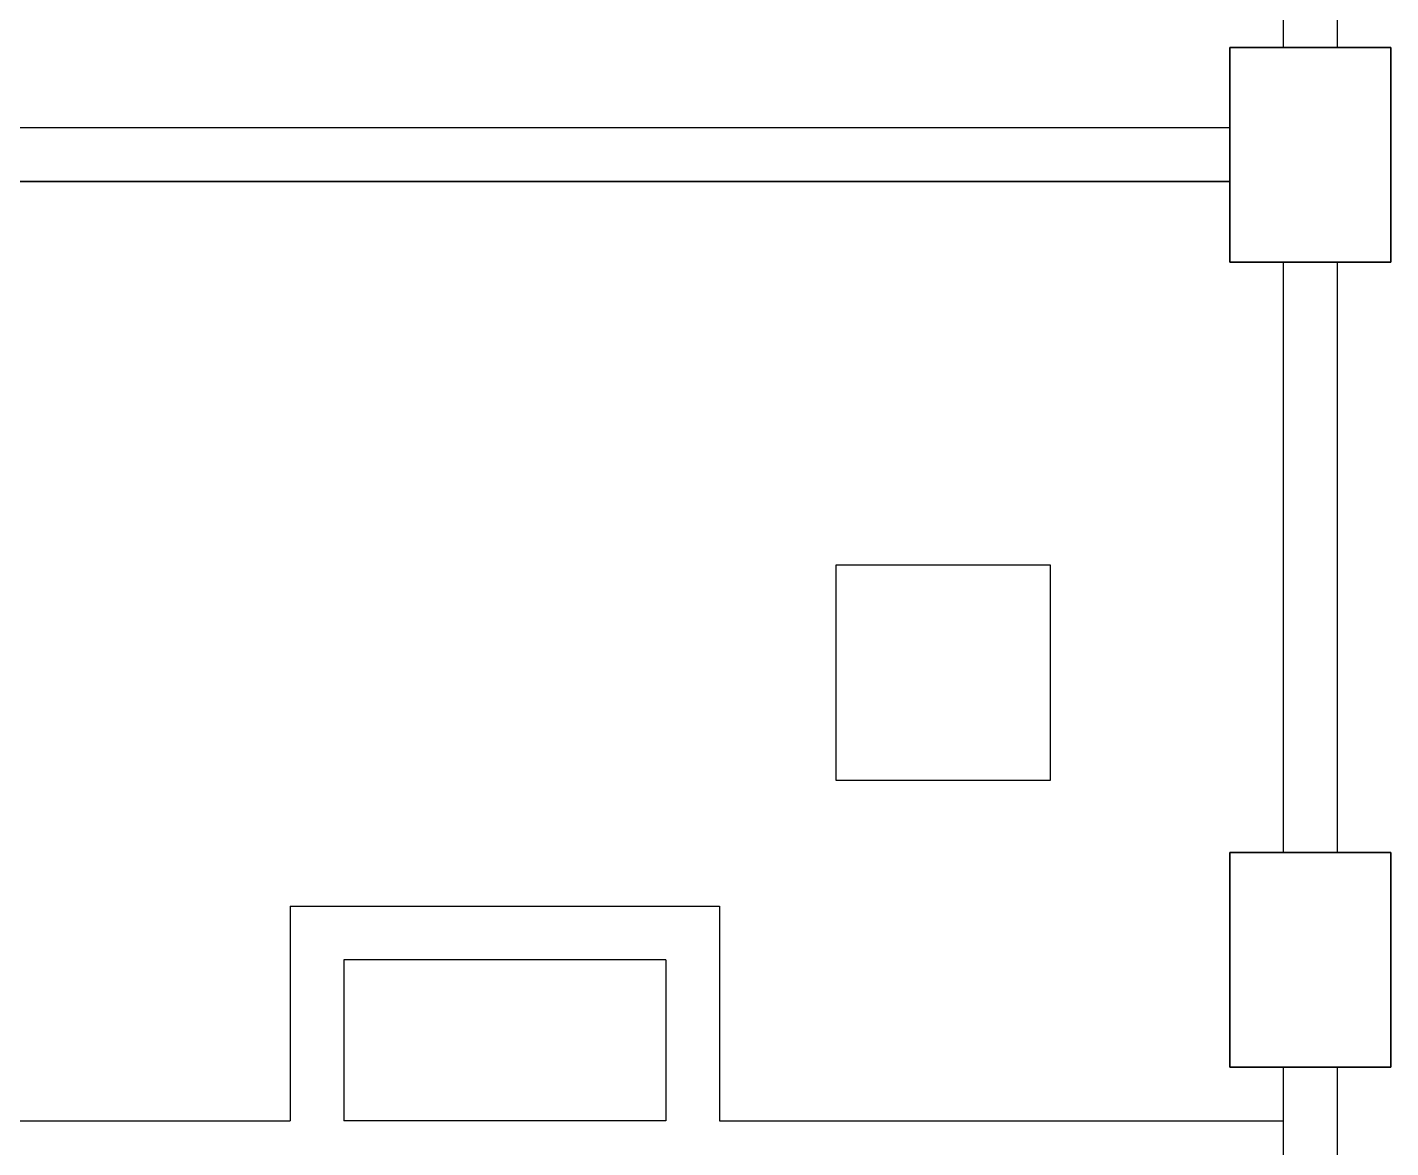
# Model space of a CAD drawing. Extents: x -19 to 297, y 0 to 420.
# Drawn here: x 261.47 to 274.17, y 226.02 to 236.46 of the extents above; entities that cross this region are included whole.
import ezdxf

# ---------------------------------------------------------------- set-up
doc = ezdxf.new("R2010")
doc.units = 0
doc.header["$MEASUREMENT"] = 0
doc.linetypes.add('K5LT_BASIC', pattern=[0])
doc.layers.add('Системный слой', color=7, linetype='Continuous')

# ---------------------------------------------------------------- blocks, each defined once
blk = doc.blocks.new('*U')
at = {"layer": 'Системный слой', "color": 5, "linetype": 'K5LT_BASIC'}
for p, q in [((272.667, 236.269), (272.667, 234.269)), ((274.167, 236.269), (272.667, 236.269)), ((274.167, 234.269), (274.167, 236.269)), ((272.667, 234.269), (274.167, 234.269)), ((270.999, 231.444), (268.999, 231.444)), ((268.999, 231.444), (268.999, 229.444)), ((270.999, 229.444), (270.999, 231.444)), ((268.999, 229.444), (270.999, 229.444)), ((272.667, 228.769), (272.667, 226.769)), ((274.167, 228.769), (272.667, 228.769)), ((274.167, 226.769), (274.167, 228.769)), ((272.667, 226.769), (274.167, 226.769))]:
    blk.add_line(p, q, dxfattribs=at)

msp = doc.modelspace()

# ---------------------------------------------------------------- linework, layer by layer
at = {"layer": 'Системный слой', "color": 5, "linetype": 'K5LT_BASIC'}
for p, q in [((273.167, 236.269), (273.167, 241.769)), ((273.667, 241.769), (273.667, 236.269)), ((272.667, 236.269), (274.167, 236.269)), ((272.667, 236.269), (272.667, 234.269)), ((272.667, 234.269), (272.667, 236.269)), ((272.667, 236.269), (274.167, 236.269)), ((274.167, 236.269), (273.167, 236.269)), ((274.167, 236.269), (274.167, 234.269)), ((274.167, 234.269), (274.167, 236.269)), ((272.667, 235.519), (252.667, 235.519)), ((272.667, 235.519), (259.667, 235.519)), ((274.167, 235.519), (274.167, 234.769)), ((272.667, 235.019), (252.667, 235.019)), ((259.667, 235.019), (272.667, 235.019)), ((274.167, 234.269), (272.667, 234.269)), ((272.667, 234.269), (274.167, 234.269)), ((273.167, 228.769), (273.167, 234.269)), ((273.667, 234.269), (273.667, 228.769)), ((272.667, 228.769), (274.167, 228.769)), ((272.667, 228.769), (272.667, 226.769)), ((272.667, 226.769), (272.667, 228.769)), ((272.667, 228.769), (274.167, 228.769)), ((272.667, 228.769), (272.667, 226.769)), ((272.667, 228.769), (272.667, 226.769)), ((274.167, 228.769), (273.167, 228.769)), ((274.167, 228.769), (274.167, 226.769)), ((274.167, 226.769), (274.167, 228.769)), ((263.917, 228.269), (267.917, 228.269)), ((263.917, 228.269), (263.917, 226.269)), ((267.917, 228.269), (267.917, 226.269)), ((274.167, 228.019), (274.167, 227.269)), ((264.417, 227.769), (264.417, 226.269)), ((267.417, 227.769), (264.417, 227.769)), ((267.417, 227.769), (267.417, 226.269)), ((274.167, 226.769), (272.667, 226.769)), ((272.667, 226.769), (274.167, 226.769)), ((273.167, 221.269), (273.167, 226.769)), ((273.667, 226.769), (273.667, 221.269)), ((259.917, 226.269), (263.917, 226.269)), ((267.417, 226.269), (264.417, 226.269)), ((267.917, 226.269), (273.167, 226.269))]:
    msp.add_line(p, q, dxfattribs=at)

# ---------------------------------------------------------------- block references
at = {"layer": 'Системный слой'}
msp.add_blockref('*U', (0, 0), dxfattribs=at)
msp.add_blockref('*U', (0, 0), dxfattribs=at)
msp.add_blockref('*U', (0, 0), dxfattribs=at)
msp.add_blockref('*U', (0, 0), dxfattribs=at)
msp.add_blockref('*U', (0, 0), dxfattribs=at)
msp.add_blockref('*U', (0, 0), dxfattribs=at)
msp.add_blockref('*U', (0, 0), dxfattribs=at)
msp.add_blockref('*U', (0, 0), dxfattribs=at)
msp.add_blockref('*U', (0, 0), dxfattribs=at)
msp.add_blockref('*U', (0, 0), dxfattribs=at)
msp.add_blockref('*U', (0, 0), dxfattribs=at)
msp.add_blockref('*U', (0, 0), dxfattribs=at)
msp.add_blockref('*U', (0, 0), dxfattribs=at)
msp.add_blockref('*U', (0, 0), dxfattribs=at)
msp.add_blockref('*U', (0, 0), dxfattribs=at)
msp.add_blockref('*U', (0, 0), dxfattribs=at)
msp.add_blockref('*U', (0, 0), dxfattribs=at)
msp.add_blockref('*U', (0, 0), dxfattribs=at)
msp.add_blockref('*U', (0, 0), dxfattribs=at)
msp.add_blockref('*U', (0, 0), dxfattribs=at)
msp.add_blockref('*U', (0, 0), dxfattribs=at)
msp.add_blockref('*U', (0, 0), dxfattribs=at)
msp.add_blockref('*U', (0, 0), dxfattribs=at)
msp.add_blockref('*U', (0, 0), dxfattribs=at)
msp.add_blockref('*U', (0, 0), dxfattribs=at)
msp.add_blockref('*U', (0, 0), dxfattribs=at)
msp.add_blockref('*U', (0, 0), dxfattribs=at)
msp.add_blockref('*U', (0, 0), dxfattribs=at)
msp.add_blockref('*U', (0, 0), dxfattribs=at)
msp.add_blockref('*U', (0, 0), dxfattribs=at)
msp.add_blockref('*U', (0, 0), dxfattribs=at)
msp.add_blockref('*U', (0, 0), dxfattribs=at)
msp.add_blockref('*U', (0, 0), dxfattribs=at)
msp.add_blockref('*U', (0, 0), dxfattribs=at)
msp.add_blockref('*U', (0, 0), dxfattribs=at)
msp.add_blockref('*U', (0, 0), dxfattribs=at)
msp.add_blockref('*U', (0, 0), dxfattribs=at)
msp.add_blockref('*U', (0, 0), dxfattribs=at)
msp.add_blockref('*U', (0, 0), dxfattribs=at)
msp.add_blockref('*U', (0, 0), dxfattribs=at)
msp.add_blockref('*U', (0, 0), dxfattribs=at)
msp.add_blockref('*U', (0, 0), dxfattribs=at)
msp.add_blockref('*U', (0, 0), dxfattribs=at)
msp.add_blockref('*U', (0, 0), dxfattribs=at)
msp.add_blockref('*U', (0, 0), dxfattribs=at)
msp.add_blockref('*U', (0, 0), dxfattribs=at)
msp.add_blockref('*U', (0, 0), dxfattribs=at)
msp.add_blockref('*U', (0, 0), dxfattribs=at)
msp.add_blockref('*U', (0, 0), dxfattribs=at)
msp.add_blockref('*U', (0, 0), dxfattribs=at)
msp.add_blockref('*U', (0, 0), dxfattribs=at)
msp.add_blockref('*U', (0, 0), dxfattribs=at)
msp.add_blockref('*U', (0, 0), dxfattribs=at)
msp.add_blockref('*U', (0, 0), dxfattribs=at)
msp.add_blockref('*U', (0, 0), dxfattribs=at)
msp.add_blockref('*U', (0, 0), dxfattribs=at)
msp.add_blockref('*U', (0, 0), dxfattribs=at)
msp.add_blockref('*U', (0, 0), dxfattribs=at)
msp.add_blockref('*U', (0, 0), dxfattribs=at)
msp.add_blockref('*U', (0, 0), dxfattribs=at)
msp.add_blockref('*U', (0, 0), dxfattribs=at)
msp.add_blockref('*U', (0, 0), dxfattribs=at)
msp.add_blockref('*U', (0, 0), dxfattribs=at)
msp.add_blockref('*U', (0, 0), dxfattribs=at)
msp.add_blockref('*U', (0, 0), dxfattribs=at)
msp.add_blockref('*U', (0, 0), dxfattribs=at)
msp.add_blockref('*U', (0, 0), dxfattribs=at)
msp.add_blockref('*U', (0, 0), dxfattribs=at)
msp.add_blockref('*U', (0, 0), dxfattribs=at)
msp.add_blockref('*U', (0, 0), dxfattribs=at)
msp.add_blockref('*U', (0, 0), dxfattribs=at)
msp.add_blockref('*U', (0, 0), dxfattribs=at)
msp.add_blockref('*U', (0, 0), dxfattribs=at)
msp.add_blockref('*U', (0, 0), dxfattribs=at)
msp.add_blockref('*U', (0, 0), dxfattribs=at)
msp.add_blockref('*U', (0, 0), dxfattribs=at)
msp.add_blockref('*U', (0, 0), dxfattribs=at)
msp.add_blockref('*U', (0, 0), dxfattribs=at)
msp.add_blockref('*U', (0, 0), dxfattribs=at)
msp.add_blockref('*U', (0, 0), dxfattribs=at)
msp.add_blockref('*U', (0, 0), dxfattribs=at)
msp.add_blockref('*U', (0, 0), dxfattribs=at)
msp.add_blockref('*U', (0, 0), dxfattribs=at)
msp.add_blockref('*U', (0, 0), dxfattribs=at)
msp.add_blockref('*U', (0, 0), dxfattribs=at)
msp.add_blockref('*U', (0, 0), dxfattribs=at)
msp.add_blockref('*U', (0, 0), dxfattribs=at)
msp.add_blockref('*U', (0, 0), dxfattribs=at)
msp.add_blockref('*U', (0, 0), dxfattribs=at)
msp.add_blockref('*U', (0, 0), dxfattribs=at)
msp.add_blockref('*U', (0, 0), dxfattribs=at)
msp.add_blockref('*U', (0, 0), dxfattribs=at)
msp.add_blockref('*U', (0, 0), dxfattribs=at)
msp.add_blockref('*U', (0, 0), dxfattribs=at)
msp.add_blockref('*U', (0, 0), dxfattribs=at)
msp.add_blockref('*U', (0, 0), dxfattribs=at)
msp.add_blockref('*U', (0, 0), dxfattribs=at)
msp.add_blockref('*U', (0, 0), dxfattribs=at)
msp.add_blockref('*U', (0, 0), dxfattribs=at)
msp.add_blockref('*U', (0, 0), dxfattribs=at)
msp.add_blockref('*U', (0, 0), dxfattribs=at)
msp.add_blockref('*U', (0, 0), dxfattribs=at)
msp.add_blockref('*U', (0, 0), dxfattribs=at)
msp.add_blockref('*U', (0, 0), dxfattribs=at)
msp.add_blockref('*U', (0, 0), dxfattribs=at)
msp.add_blockref('*U', (0, 0), dxfattribs=at)
msp.add_blockref('*U', (0, 0), dxfattribs=at)
msp.add_blockref('*U', (0, 0), dxfattribs=at)
msp.add_blockref('*U', (0, 0), dxfattribs=at)
msp.add_blockref('*U', (0, 0), dxfattribs=at)
msp.add_blockref('*U', (0, 0), dxfattribs=at)
msp.add_blockref('*U', (0, 0), dxfattribs=at)
msp.add_blockref('*U', (0, 0), dxfattribs=at)
msp.add_blockref('*U', (0, 0), dxfattribs=at)
msp.add_blockref('*U', (0, 0), dxfattribs=at)
msp.add_blockref('*U', (0, 0), dxfattribs=at)
msp.add_blockref('*U', (0, 0), dxfattribs=at)
msp.add_blockref('*U', (0, 0), dxfattribs=at)
msp.add_blockref('*U', (0, 0), dxfattribs=at)
msp.add_blockref('*U', (0, 0), dxfattribs=at)
msp.add_blockref('*U', (0, 0), dxfattribs=at)
msp.add_blockref('*U', (0, 0), dxfattribs=at)
msp.add_blockref('*U', (0, 0), dxfattribs=at)
msp.add_blockref('*U', (0, 0), dxfattribs=at)
msp.add_blockref('*U', (0, 0), dxfattribs=at)
msp.add_blockref('*U', (0, 0), dxfattribs=at)
msp.add_blockref('*U', (0, 0), dxfattribs=at)
msp.add_blockref('*U', (0, 0), dxfattribs=at)
msp.add_blockref('*U', (0, 0), dxfattribs=at)
msp.add_blockref('*U', (0, 0), dxfattribs=at)
msp.add_blockref('*U', (0, 0), dxfattribs=at)
msp.add_blockref('*U', (0, 0), dxfattribs=at)
msp.add_blockref('*U', (0, 0), dxfattribs=at)
msp.add_blockref('*U', (0, 0), dxfattribs=at)
msp.add_blockref('*U', (0, 0), dxfattribs=at)
msp.add_blockref('*U', (0, 0), dxfattribs=at)
msp.add_blockref('*U', (0, 0), dxfattribs=at)
msp.add_blockref('*U', (0, 0), dxfattribs=at)
msp.add_blockref('*U', (0, 0), dxfattribs=at)
msp.add_blockref('*U', (0, 0), dxfattribs=at)
msp.add_blockref('*U', (0, 0), dxfattribs=at)
msp.add_blockref('*U', (0, 0), dxfattribs=at)
msp.add_blockref('*U', (0, 0), dxfattribs=at)
msp.add_blockref('*U', (0, 0), dxfattribs=at)
msp.add_blockref('*U', (0, 0), dxfattribs=at)
msp.add_blockref('*U', (0, 0), dxfattribs=at)
msp.add_blockref('*U', (0, 0), dxfattribs=at)
msp.add_blockref('*U', (0, 0), dxfattribs=at)
msp.add_blockref('*U', (0, 0), dxfattribs=at)
msp.add_blockref('*U', (0, 0), dxfattribs=at)
msp.add_blockref('*U', (0, 0), dxfattribs=at)
msp.add_blockref('*U', (0, 0), dxfattribs=at)
msp.add_blockref('*U', (0, 0), dxfattribs=at)
msp.add_blockref('*U', (0, 0), dxfattribs=at)
msp.add_blockref('*U', (0, 0), dxfattribs=at)
msp.add_blockref('*U', (0, 0), dxfattribs=at)
msp.add_blockref('*U', (0, 0), dxfattribs=at)
msp.add_blockref('*U', (0, 0), dxfattribs=at)
msp.add_blockref('*U', (0, 0), dxfattribs=at)
msp.add_blockref('*U', (0, 0), dxfattribs=at)
msp.add_blockref('*U', (0, 0), dxfattribs=at)
msp.add_blockref('*U', (0, 0), dxfattribs=at)
msp.add_blockref('*U', (0, 0), dxfattribs=at)
msp.add_blockref('*U', (0, 0), dxfattribs=at)
msp.add_blockref('*U', (0, 0), dxfattribs=at)
msp.add_blockref('*U', (0, 0), dxfattribs=at)
msp.add_blockref('*U', (0, 0), dxfattribs=at)
msp.add_blockref('*U', (0, 0), dxfattribs=at)
msp.add_blockref('*U', (0, 0), dxfattribs=at)
msp.add_blockref('*U', (0, 0), dxfattribs=at)
msp.add_blockref('*U', (0, 0), dxfattribs=at)
msp.add_blockref('*U', (0, 0), dxfattribs=at)
msp.add_blockref('*U', (0, 0), dxfattribs=at)
msp.add_blockref('*U', (0, 0), dxfattribs=at)
msp.add_blockref('*U', (0, 0), dxfattribs=at)
msp.add_blockref('*U', (0, 0), dxfattribs=at)
msp.add_blockref('*U', (0, 0), dxfattribs=at)
msp.add_blockref('*U', (0, 0), dxfattribs=at)
msp.add_blockref('*U', (0, 0), dxfattribs=at)
msp.add_blockref('*U', (0, 0), dxfattribs=at)
msp.add_blockref('*U', (0, 0), dxfattribs=at)
msp.add_blockref('*U', (0, 0), dxfattribs=at)
msp.add_blockref('*U', (0, 0), dxfattribs=at)
msp.add_blockref('*U', (0, 0), dxfattribs=at)
msp.add_blockref('*U', (0, 0), dxfattribs=at)
msp.add_blockref('*U', (0, 0), dxfattribs=at)
msp.add_blockref('*U', (0, 0), dxfattribs=at)
msp.add_blockref('*U', (0, 0), dxfattribs=at)
msp.add_blockref('*U', (0, 0), dxfattribs=at)
msp.add_blockref('*U', (0, 0), dxfattribs=at)
msp.add_blockref('*U', (0, 0), dxfattribs=at)
msp.add_blockref('*U', (0, 0), dxfattribs=at)
msp.add_blockref('*U', (0, 0), dxfattribs=at)
msp.add_blockref('*U', (0, 0), dxfattribs=at)
msp.add_blockref('*U', (0, 0), dxfattribs=at)
msp.add_blockref('*U', (0, 0), dxfattribs=at)
msp.add_blockref('*U', (0, 0), dxfattribs=at)
msp.add_blockref('*U', (0, 0), dxfattribs=at)
msp.add_blockref('*U', (0, 0), dxfattribs=at)
msp.add_blockref('*U', (0, 0), dxfattribs=at)
msp.add_blockref('*U', (0, 0), dxfattribs=at)
msp.add_blockref('*U', (0, 0), dxfattribs=at)
msp.add_blockref('*U', (0, 0), dxfattribs=at)
msp.add_blockref('*U', (0, 0), dxfattribs=at)
msp.add_blockref('*U', (0, 0), dxfattribs=at)
msp.add_blockref('*U', (0, 0), dxfattribs=at)
msp.add_blockref('*U', (0, 0), dxfattribs=at)
msp.add_blockref('*U', (0, 0), dxfattribs=at)
msp.add_blockref('*U', (0, 0), dxfattribs=at)
msp.add_blockref('*U', (0, 0), dxfattribs=at)
msp.add_blockref('*U', (0, 0), dxfattribs=at)
msp.add_blockref('*U', (0, 0), dxfattribs=at)
msp.add_blockref('*U', (0, 0), dxfattribs=at)
msp.add_blockref('*U', (0, 0), dxfattribs=at)
msp.add_blockref('*U', (0, 0), dxfattribs=at)
msp.add_blockref('*U', (0, 0), dxfattribs=at)
msp.add_blockref('*U', (0, 0), dxfattribs=at)
msp.add_blockref('*U', (0, 0), dxfattribs=at)
msp.add_blockref('*U', (0, 0), dxfattribs=at)
msp.add_blockref('*U', (0, 0), dxfattribs=at)
msp.add_blockref('*U', (0, 0), dxfattribs=at)
msp.add_blockref('*U', (0, 0), dxfattribs=at)
msp.add_blockref('*U', (0, 0), dxfattribs=at)
msp.add_blockref('*U', (0, 0), dxfattribs=at)
msp.add_blockref('*U', (0, 0), dxfattribs=at)
msp.add_blockref('*U', (0, 0), dxfattribs=at)
msp.add_blockref('*U', (0, 0), dxfattribs=at)
msp.add_blockref('*U', (0, 0), dxfattribs=at)
msp.add_blockref('*U', (0, 0), dxfattribs=at)
msp.add_blockref('*U', (0, 0), dxfattribs=at)
msp.add_blockref('*U', (0, 0), dxfattribs=at)
msp.add_blockref('*U', (0, 0), dxfattribs=at)
msp.add_blockref('*U', (0, 0), dxfattribs=at)
msp.add_blockref('*U', (0, 0), dxfattribs=at)
msp.add_blockref('*U', (0, 0), dxfattribs=at)
msp.add_blockref('*U', (0, 0), dxfattribs=at)
msp.add_blockref('*U', (0, 0), dxfattribs=at)
msp.add_blockref('*U', (0, 0), dxfattribs=at)
msp.add_blockref('*U', (0, 0), dxfattribs=at)
msp.add_blockref('*U', (0, 0), dxfattribs=at)
msp.add_blockref('*U', (0, 0), dxfattribs=at)
msp.add_blockref('*U', (0, 0), dxfattribs=at)
msp.add_blockref('*U', (0, 0), dxfattribs=at)
msp.add_blockref('*U', (0, 0), dxfattribs=at)
msp.add_blockref('*U', (0, 0), dxfattribs=at)
msp.add_blockref('*U', (0, 0), dxfattribs=at)
msp.add_blockref('*U', (0, 0), dxfattribs=at)
msp.add_blockref('*U', (0, 0), dxfattribs=at)
msp.add_blockref('*U', (0, 0), dxfattribs=at)
msp.add_blockref('*U', (0, 0), dxfattribs=at)
msp.add_blockref('*U', (0, 0), dxfattribs=at)
msp.add_blockref('*U', (0, 0), dxfattribs=at)
msp.add_blockref('*U', (0, 0), dxfattribs=at)
msp.add_blockref('*U', (0, 0), dxfattribs=at)
msp.add_blockref('*U', (0, 0), dxfattribs=at)
msp.add_blockref('*U', (0, 0), dxfattribs=at)
msp.add_blockref('*U', (0, 0), dxfattribs=at)
msp.add_blockref('*U', (0, 0), dxfattribs=at)
msp.add_blockref('*U', (0, 0), dxfattribs=at)
msp.add_blockref('*U', (0, 0), dxfattribs=at)
msp.add_blockref('*U', (0, 0), dxfattribs=at)
msp.add_blockref('*U', (0, 0), dxfattribs=at)
msp.add_blockref('*U', (0, 0), dxfattribs=at)
msp.add_blockref('*U', (0, 0), dxfattribs=at)
msp.add_blockref('*U', (0, 0), dxfattribs=at)
msp.add_blockref('*U', (0, 0), dxfattribs=at)
msp.add_blockref('*U', (0, 0), dxfattribs=at)
msp.add_blockref('*U', (0, 0), dxfattribs=at)
msp.add_blockref('*U', (0, 0), dxfattribs=at)
msp.add_blockref('*U', (0, 0), dxfattribs=at)
msp.add_blockref('*U', (0, 0), dxfattribs=at)
msp.add_blockref('*U', (0, 0), dxfattribs=at)
msp.add_blockref('*U', (0, 0), dxfattribs=at)
msp.add_blockref('*U', (0, 0), dxfattribs=at)
msp.add_blockref('*U', (0, 0), dxfattribs=at)
msp.add_blockref('*U', (0, 0), dxfattribs=at)
msp.add_blockref('*U', (0, 0), dxfattribs=at)
msp.add_blockref('*U', (0, 0), dxfattribs=at)
msp.add_blockref('*U', (0, 0), dxfattribs=at)
msp.add_blockref('*U', (0, 0), dxfattribs=at)
msp.add_blockref('*U', (0, 0), dxfattribs=at)
msp.add_blockref('*U', (0, 0), dxfattribs=at)
msp.add_blockref('*U', (0, 0), dxfattribs=at)
msp.add_blockref('*U', (0, 0), dxfattribs=at)
msp.add_blockref('*U', (0, 0), dxfattribs=at)
msp.add_blockref('*U', (0, 0), dxfattribs=at)
msp.add_blockref('*U', (0, 0), dxfattribs=at)
msp.add_blockref('*U', (0, 0), dxfattribs=at)
msp.add_blockref('*U', (0, 0), dxfattribs=at)
msp.add_blockref('*U', (0, 0), dxfattribs=at)
msp.add_blockref('*U', (0, 0), dxfattribs=at)
msp.add_blockref('*U', (0, 0), dxfattribs=at)
msp.add_blockref('*U', (0, 0), dxfattribs=at)
msp.add_blockref('*U', (0, 0), dxfattribs=at)
msp.add_blockref('*U', (0, 0), dxfattribs=at)
msp.add_blockref('*U', (0, 0), dxfattribs=at)
msp.add_blockref('*U', (0, 0), dxfattribs=at)
msp.add_blockref('*U', (0, 0), dxfattribs=at)
msp.add_blockref('*U', (0, 0), dxfattribs=at)
msp.add_blockref('*U', (0, 0), dxfattribs=at)
msp.add_blockref('*U', (0, 0), dxfattribs=at)
msp.add_blockref('*U', (0, 0), dxfattribs=at)
msp.add_blockref('*U', (0, 0), dxfattribs=at)
msp.add_blockref('*U', (0, 0), dxfattribs=at)
msp.add_blockref('*U', (0, 0), dxfattribs=at)
msp.add_blockref('*U', (0, 0), dxfattribs=at)
msp.add_blockref('*U', (0, 0), dxfattribs=at)
msp.add_blockref('*U', (0, 0), dxfattribs=at)
msp.add_blockref('*U', (0, 0), dxfattribs=at)
msp.add_blockref('*U', (0, 0), dxfattribs=at)
msp.add_blockref('*U', (0, 0), dxfattribs=at)
msp.add_blockref('*U', (0, 0), dxfattribs=at)
msp.add_blockref('*U', (0, 0), dxfattribs=at)
msp.add_blockref('*U', (0, 0), dxfattribs=at)
msp.add_blockref('*U', (0, 0), dxfattribs=at)
msp.add_blockref('*U', (0, 0), dxfattribs=at)
msp.add_blockref('*U', (0, 0), dxfattribs=at)
msp.add_blockref('*U', (0, 0), dxfattribs=at)
msp.add_blockref('*U', (0, 0), dxfattribs=at)
msp.add_blockref('*U', (0, 0), dxfattribs=at)
msp.add_blockref('*U', (0, 0), dxfattribs=at)
msp.add_blockref('*U', (0, 0), dxfattribs=at)
msp.add_blockref('*U', (0, 0), dxfattribs=at)
msp.add_blockref('*U', (0, 0), dxfattribs=at)
msp.add_blockref('*U', (0, 0), dxfattribs=at)
msp.add_blockref('*U', (0, 0), dxfattribs=at)
msp.add_blockref('*U', (0, 0), dxfattribs=at)
msp.add_blockref('*U', (0, 0), dxfattribs=at)
msp.add_blockref('*U', (0, 0), dxfattribs=at)
msp.add_blockref('*U', (0, 0), dxfattribs=at)
msp.add_blockref('*U', (0, 0), dxfattribs=at)
msp.add_blockref('*U', (0, 0), dxfattribs=at)
msp.add_blockref('*U', (0, 0), dxfattribs=at)
msp.add_blockref('*U', (0, 0), dxfattribs=at)
msp.add_blockref('*U', (0, 0), dxfattribs=at)
msp.add_blockref('*U', (0, 0), dxfattribs=at)
msp.add_blockref('*U', (0, 0), dxfattribs=at)
msp.add_blockref('*U', (0, 0), dxfattribs=at)
msp.add_blockref('*U', (0, 0), dxfattribs=at)
msp.add_blockref('*U', (0, 0), dxfattribs=at)
msp.add_blockref('*U', (0, 0), dxfattribs=at)
msp.add_blockref('*U', (0, 0), dxfattribs=at)
msp.add_blockref('*U', (0, 0), dxfattribs=at)
msp.add_blockref('*U', (0, 0), dxfattribs=at)
msp.add_blockref('*U', (0, 0), dxfattribs=at)
msp.add_blockref('*U', (0, 0), dxfattribs=at)
msp.add_blockref('*U', (0, 0), dxfattribs=at)
msp.add_blockref('*U', (0, 0), dxfattribs=at)
msp.add_blockref('*U', (0, 0), dxfattribs=at)
msp.add_blockref('*U', (0, 0), dxfattribs=at)
msp.add_blockref('*U', (0, 0), dxfattribs=at)
msp.add_blockref('*U', (0, 0), dxfattribs=at)
msp.add_blockref('*U', (0, 0), dxfattribs=at)
msp.add_blockref('*U', (0, 0), dxfattribs=at)
msp.add_blockref('*U', (0, 0), dxfattribs=at)
msp.add_blockref('*U', (0, 0), dxfattribs=at)
msp.add_blockref('*U', (0, 0), dxfattribs=at)
msp.add_blockref('*U', (0, 0), dxfattribs=at)
msp.add_blockref('*U', (0, 0), dxfattribs=at)
msp.add_blockref('*U', (0, 0), dxfattribs=at)
msp.add_blockref('*U', (0, 0), dxfattribs=at)
msp.add_blockref('*U', (0, 0), dxfattribs=at)
msp.add_blockref('*U', (0, 0), dxfattribs=at)
msp.add_blockref('*U', (0, 0), dxfattribs=at)
msp.add_blockref('*U', (0, 0), dxfattribs=at)
msp.add_blockref('*U', (0, 0), dxfattribs=at)
msp.add_blockref('*U', (0, 0), dxfattribs=at)
msp.add_blockref('*U', (0, 0), dxfattribs=at)
msp.add_blockref('*U', (0, 0), dxfattribs=at)
msp.add_blockref('*U', (0, 0), dxfattribs=at)
msp.add_blockref('*U', (0, 0), dxfattribs=at)
msp.add_blockref('*U', (0, 0), dxfattribs=at)
msp.add_blockref('*U', (0, 0), dxfattribs=at)
msp.add_blockref('*U', (0, 0), dxfattribs=at)
msp.add_blockref('*U', (0, 0), dxfattribs=at)
msp.add_blockref('*U', (0, 0), dxfattribs=at)
msp.add_blockref('*U', (0, 0), dxfattribs=at)
msp.add_blockref('*U', (0, 0), dxfattribs=at)
msp.add_blockref('*U', (0, 0), dxfattribs=at)
msp.add_blockref('*U', (0, 0), dxfattribs=at)
msp.add_blockref('*U', (0, 0), dxfattribs=at)
msp.add_blockref('*U', (0, 0), dxfattribs=at)
msp.add_blockref('*U', (0, 0), dxfattribs=at)
msp.add_blockref('*U', (0, 0), dxfattribs=at)
msp.add_blockref('*U', (0, 0), dxfattribs=at)
msp.add_blockref('*U', (0, 0), dxfattribs=at)
msp.add_blockref('*U', (0, 0), dxfattribs=at)
msp.add_blockref('*U', (0, 0), dxfattribs=at)
msp.add_blockref('*U', (0, 0), dxfattribs=at)
msp.add_blockref('*U', (0, 0), dxfattribs=at)
msp.add_blockref('*U', (0, 0), dxfattribs=at)
msp.add_blockref('*U', (0, 0), dxfattribs=at)
msp.add_blockref('*U', (0, 0), dxfattribs=at)
msp.add_blockref('*U', (0, 0), dxfattribs=at)
msp.add_blockref('*U', (0, 0), dxfattribs=at)
msp.add_blockref('*U', (0, 0), dxfattribs=at)
msp.add_blockref('*U', (0, 0), dxfattribs=at)
msp.add_blockref('*U', (0, 0), dxfattribs=at)
msp.add_blockref('*U', (0, 0), dxfattribs=at)
msp.add_blockref('*U', (0, 0), dxfattribs=at)
msp.add_blockref('*U', (0, 0), dxfattribs=at)
msp.add_blockref('*U', (0, 0), dxfattribs=at)
msp.add_blockref('*U', (0, 0), dxfattribs=at)
msp.add_blockref('*U', (0, 0), dxfattribs=at)
msp.add_blockref('*U', (0, 0), dxfattribs=at)
msp.add_blockref('*U', (0, 0), dxfattribs=at)
msp.add_blockref('*U', (0, 0), dxfattribs=at)
msp.add_blockref('*U', (0, 0), dxfattribs=at)
msp.add_blockref('*U', (0, 0), dxfattribs=at)
msp.add_blockref('*U', (0, 0), dxfattribs=at)
msp.add_blockref('*U', (0, 0), dxfattribs=at)
msp.add_blockref('*U', (0, 0), dxfattribs=at)
msp.add_blockref('*U', (0, 0), dxfattribs=at)
msp.add_blockref('*U', (0, 0), dxfattribs=at)
msp.add_blockref('*U', (0, 0), dxfattribs=at)
msp.add_blockref('*U', (0, 0), dxfattribs=at)
msp.add_blockref('*U', (0, 0), dxfattribs=at)
msp.add_blockref('*U', (0, 0), dxfattribs=at)
msp.add_blockref('*U', (0, 0), dxfattribs=at)
msp.add_blockref('*U', (0, 0), dxfattribs=at)
msp.add_blockref('*U', (0, 0), dxfattribs=at)
msp.add_blockref('*U', (0, 0), dxfattribs=at)
msp.add_blockref('*U', (0, 0), dxfattribs=at)
msp.add_blockref('*U', (0, 0), dxfattribs=at)
msp.add_blockref('*U', (0, 0), dxfattribs=at)
msp.add_blockref('*U', (0, 0), dxfattribs=at)
msp.add_blockref('*U', (0, 0), dxfattribs=at)
msp.add_blockref('*U', (0, 0), dxfattribs=at)
msp.add_blockref('*U', (0, 0), dxfattribs=at)
msp.add_blockref('*U', (0, 0), dxfattribs=at)
msp.add_blockref('*U', (0, 0), dxfattribs=at)
msp.add_blockref('*U', (0, 0), dxfattribs=at)
msp.add_blockref('*U', (0, 0), dxfattribs=at)
msp.add_blockref('*U', (0, 0), dxfattribs=at)
msp.add_blockref('*U', (0, 0), dxfattribs=at)
msp.add_blockref('*U', (0, 0), dxfattribs=at)
msp.add_blockref('*U', (0, 0), dxfattribs=at)
msp.add_blockref('*U', (0, 0), dxfattribs=at)
msp.add_blockref('*U', (0, 0), dxfattribs=at)
msp.add_blockref('*U', (0, 0), dxfattribs=at)
msp.add_blockref('*U', (0, 0), dxfattribs=at)
msp.add_blockref('*U', (0, 0), dxfattribs=at)
msp.add_blockref('*U', (0, 0), dxfattribs=at)
msp.add_blockref('*U', (0, 0), dxfattribs=at)
msp.add_blockref('*U', (0, 0), dxfattribs=at)
msp.add_blockref('*U', (0, 0), dxfattribs=at)
msp.add_blockref('*U', (0, 0), dxfattribs=at)
msp.add_blockref('*U', (0, 0), dxfattribs=at)
msp.add_blockref('*U', (0, 0), dxfattribs=at)
msp.add_blockref('*U', (0, 0), dxfattribs=at)

doc.saveas('drawing.dxf')
